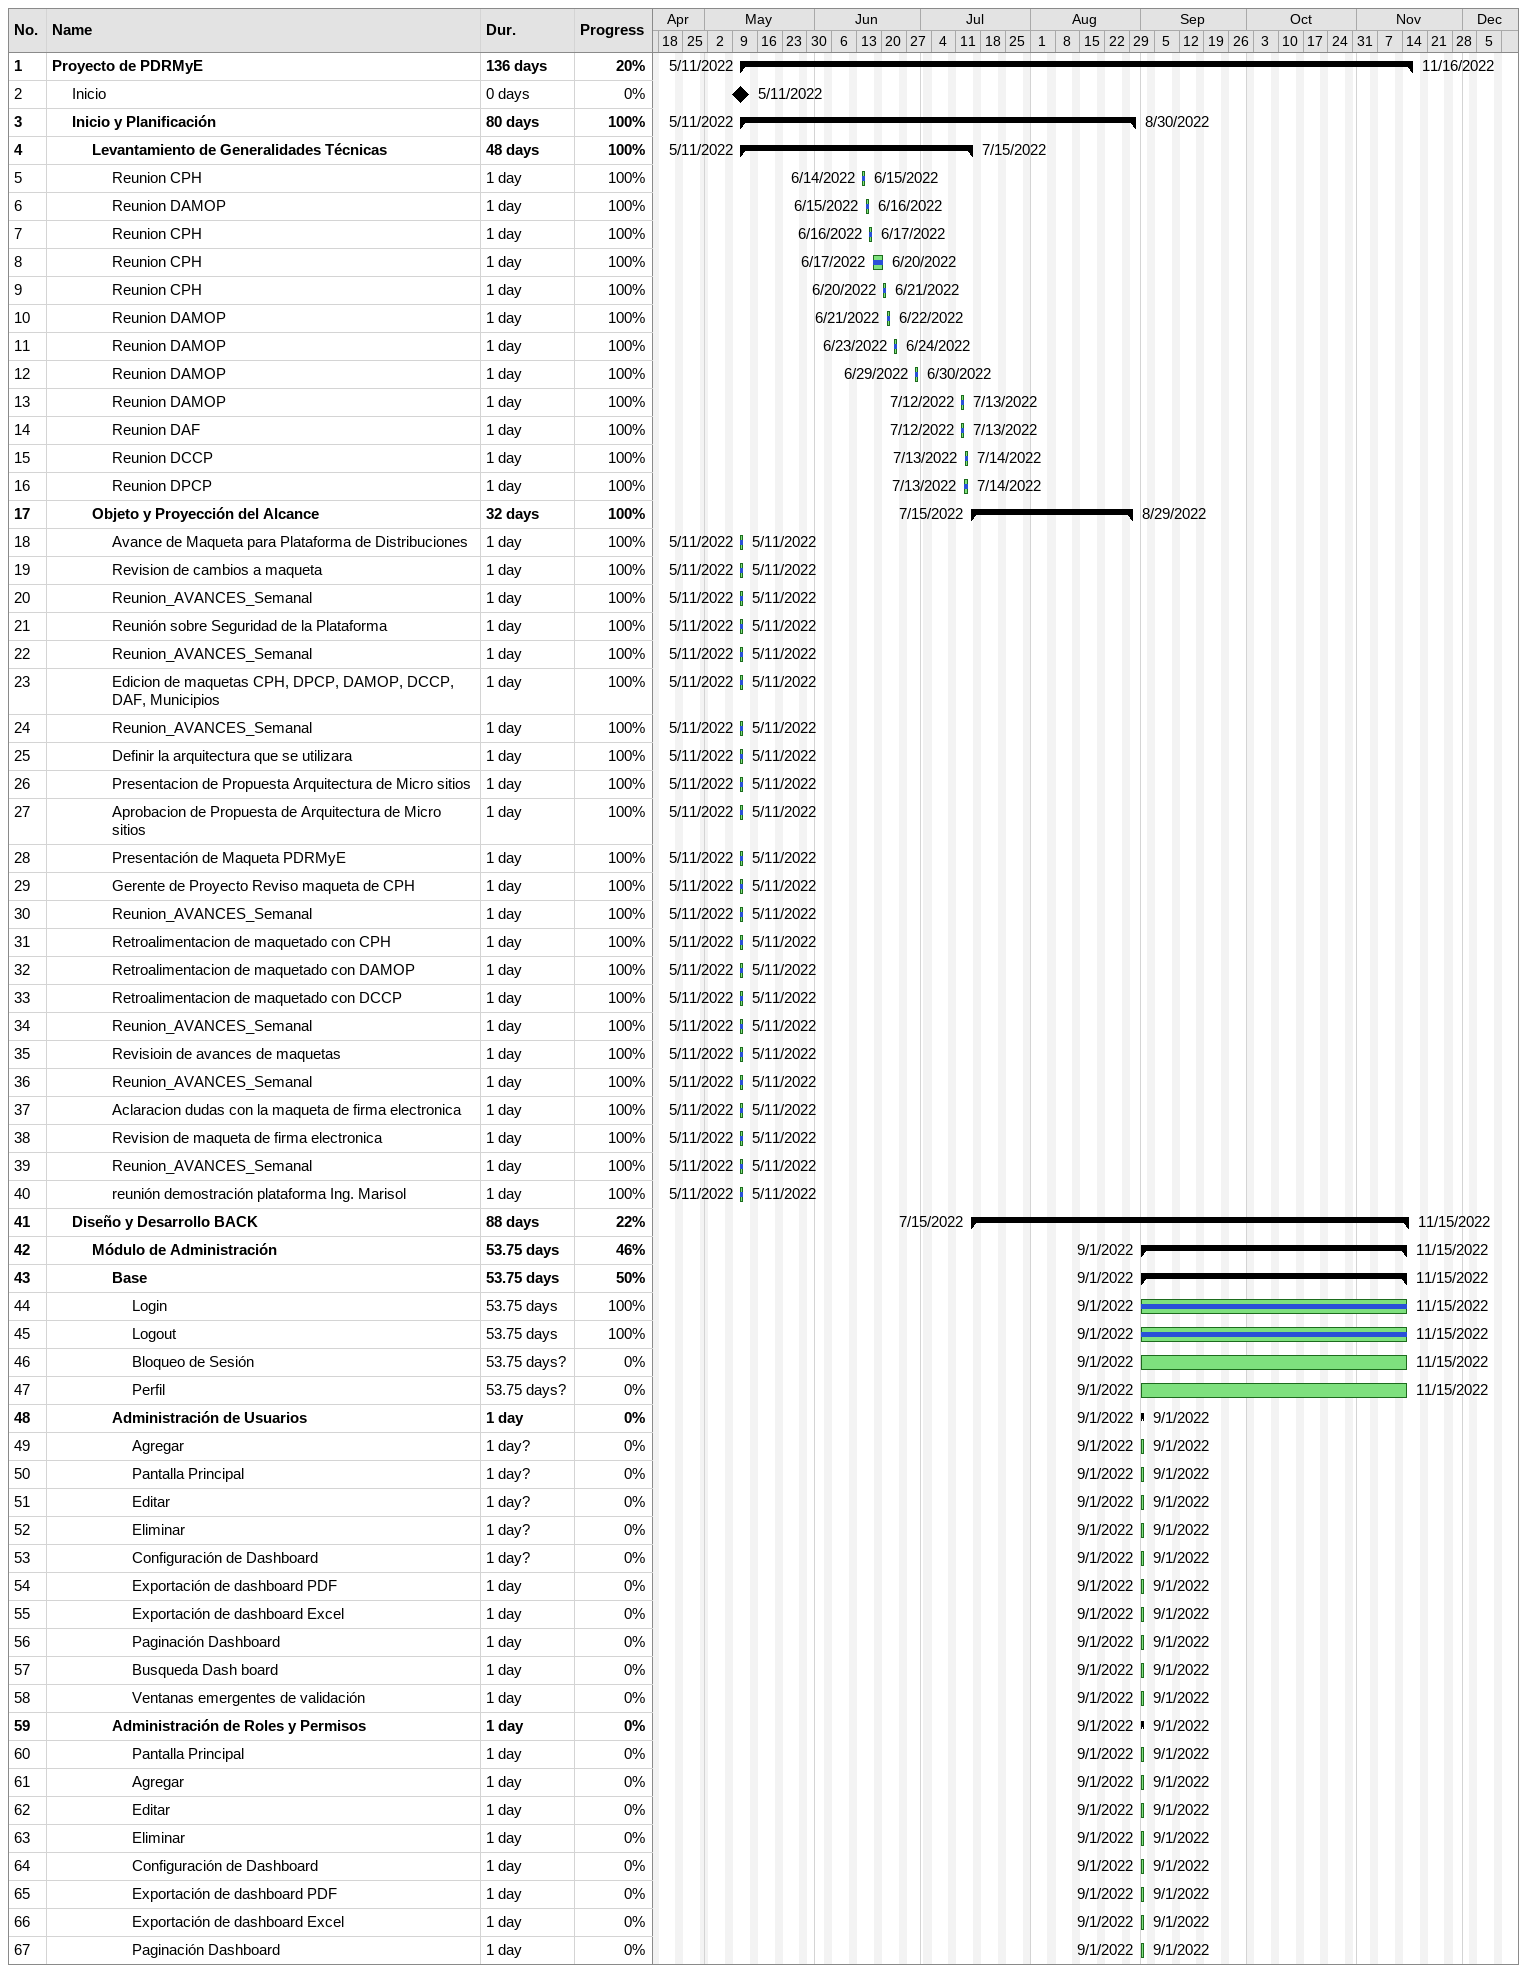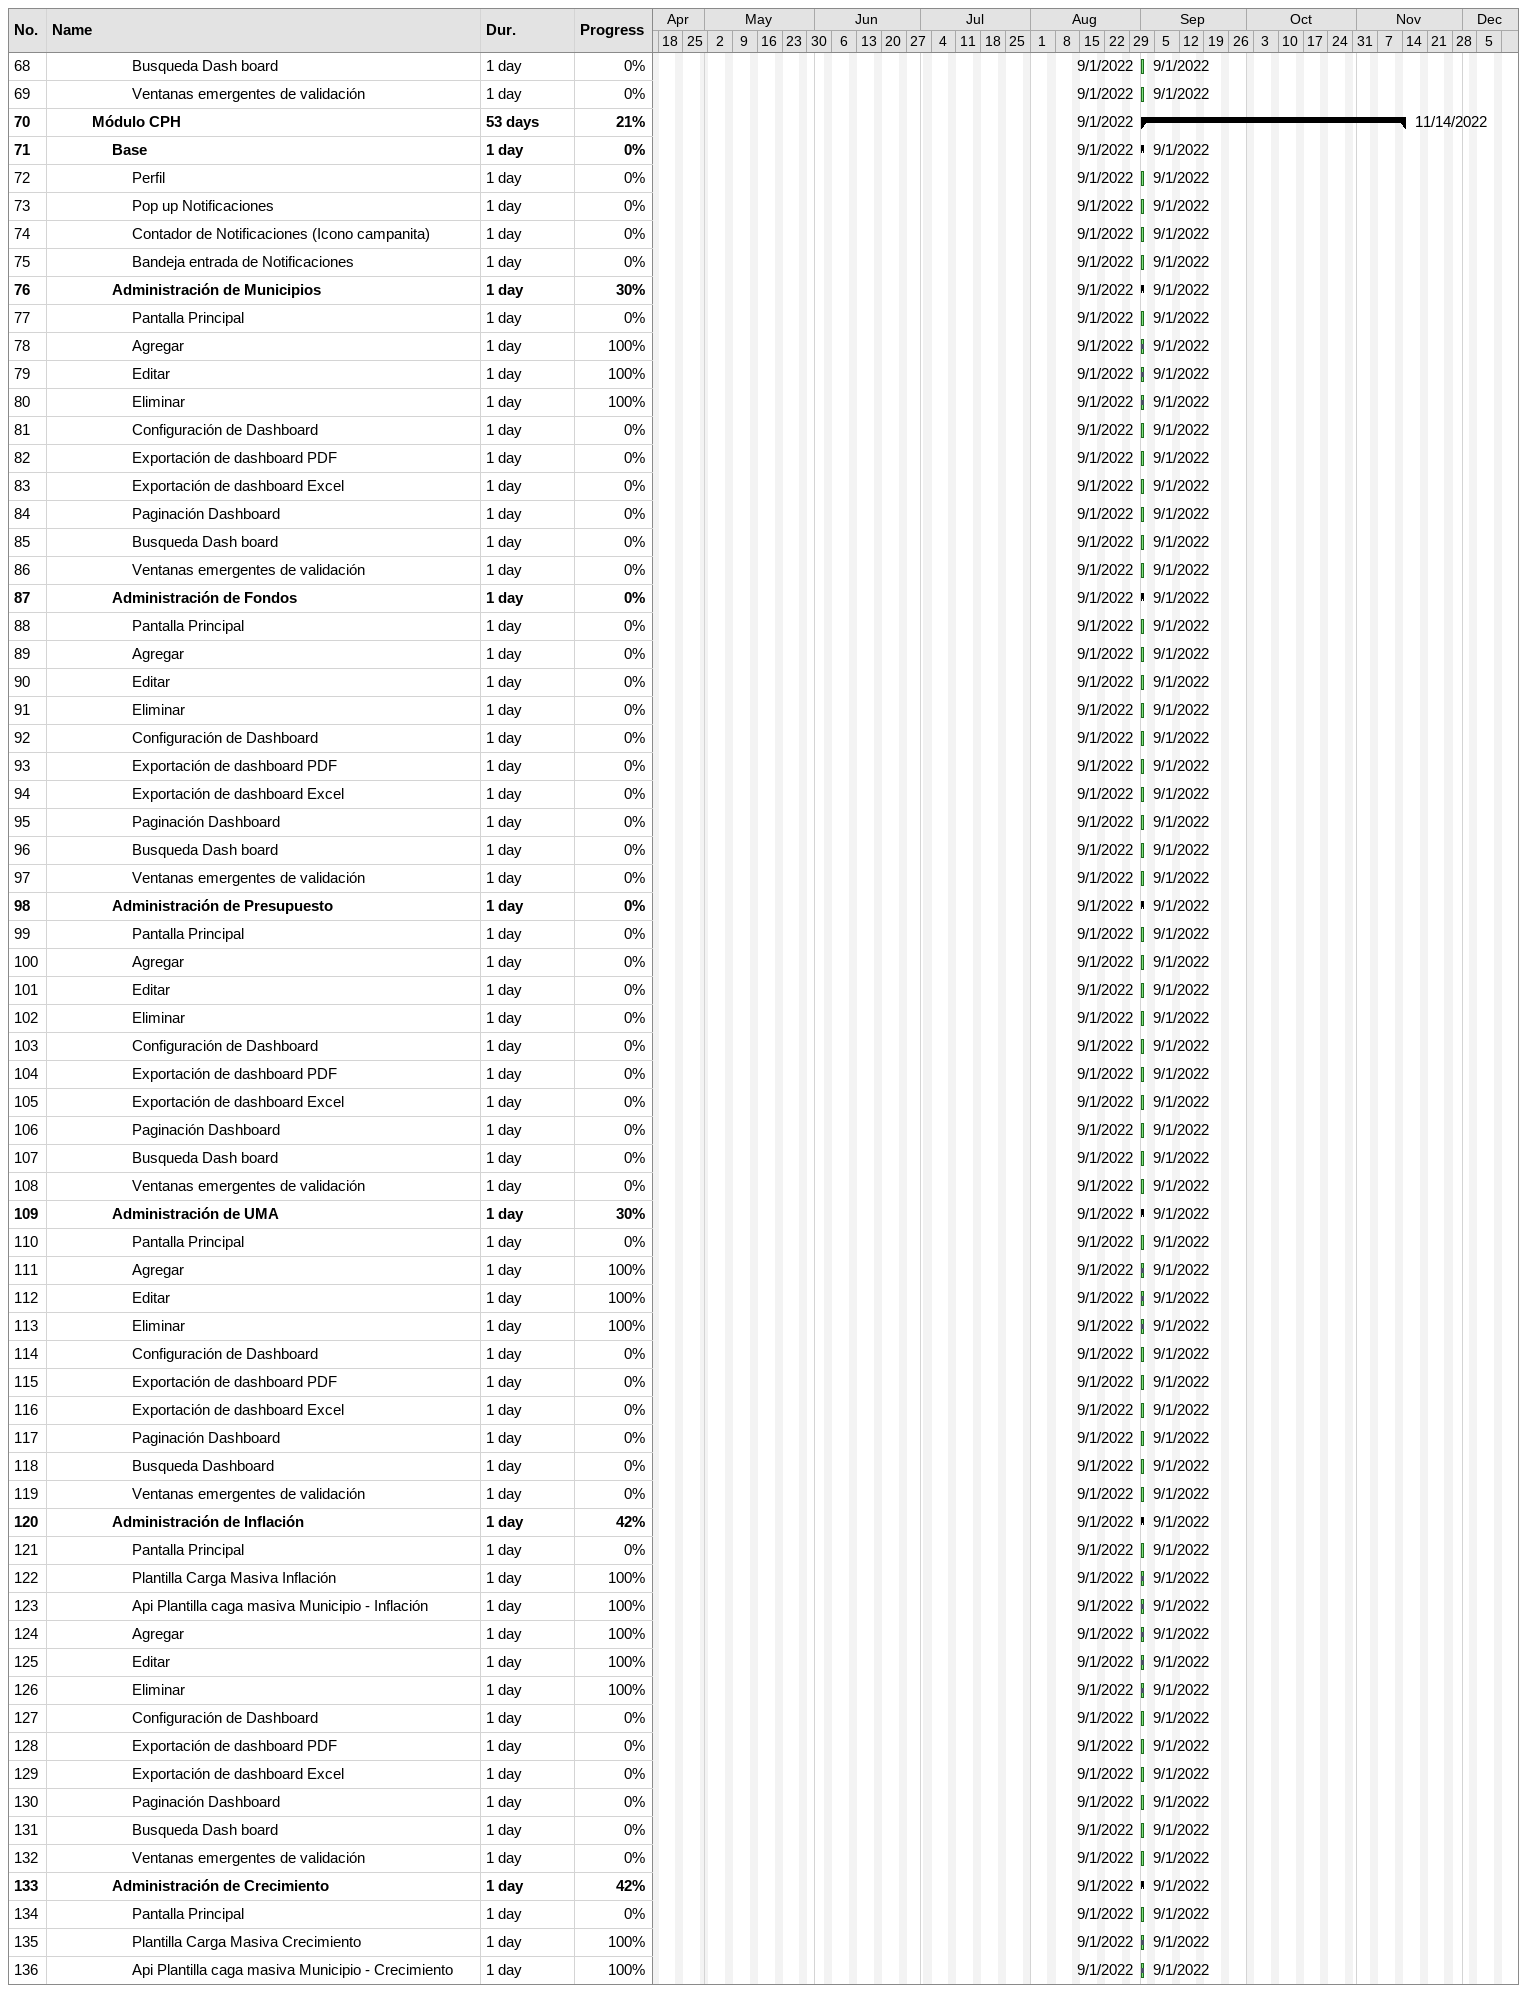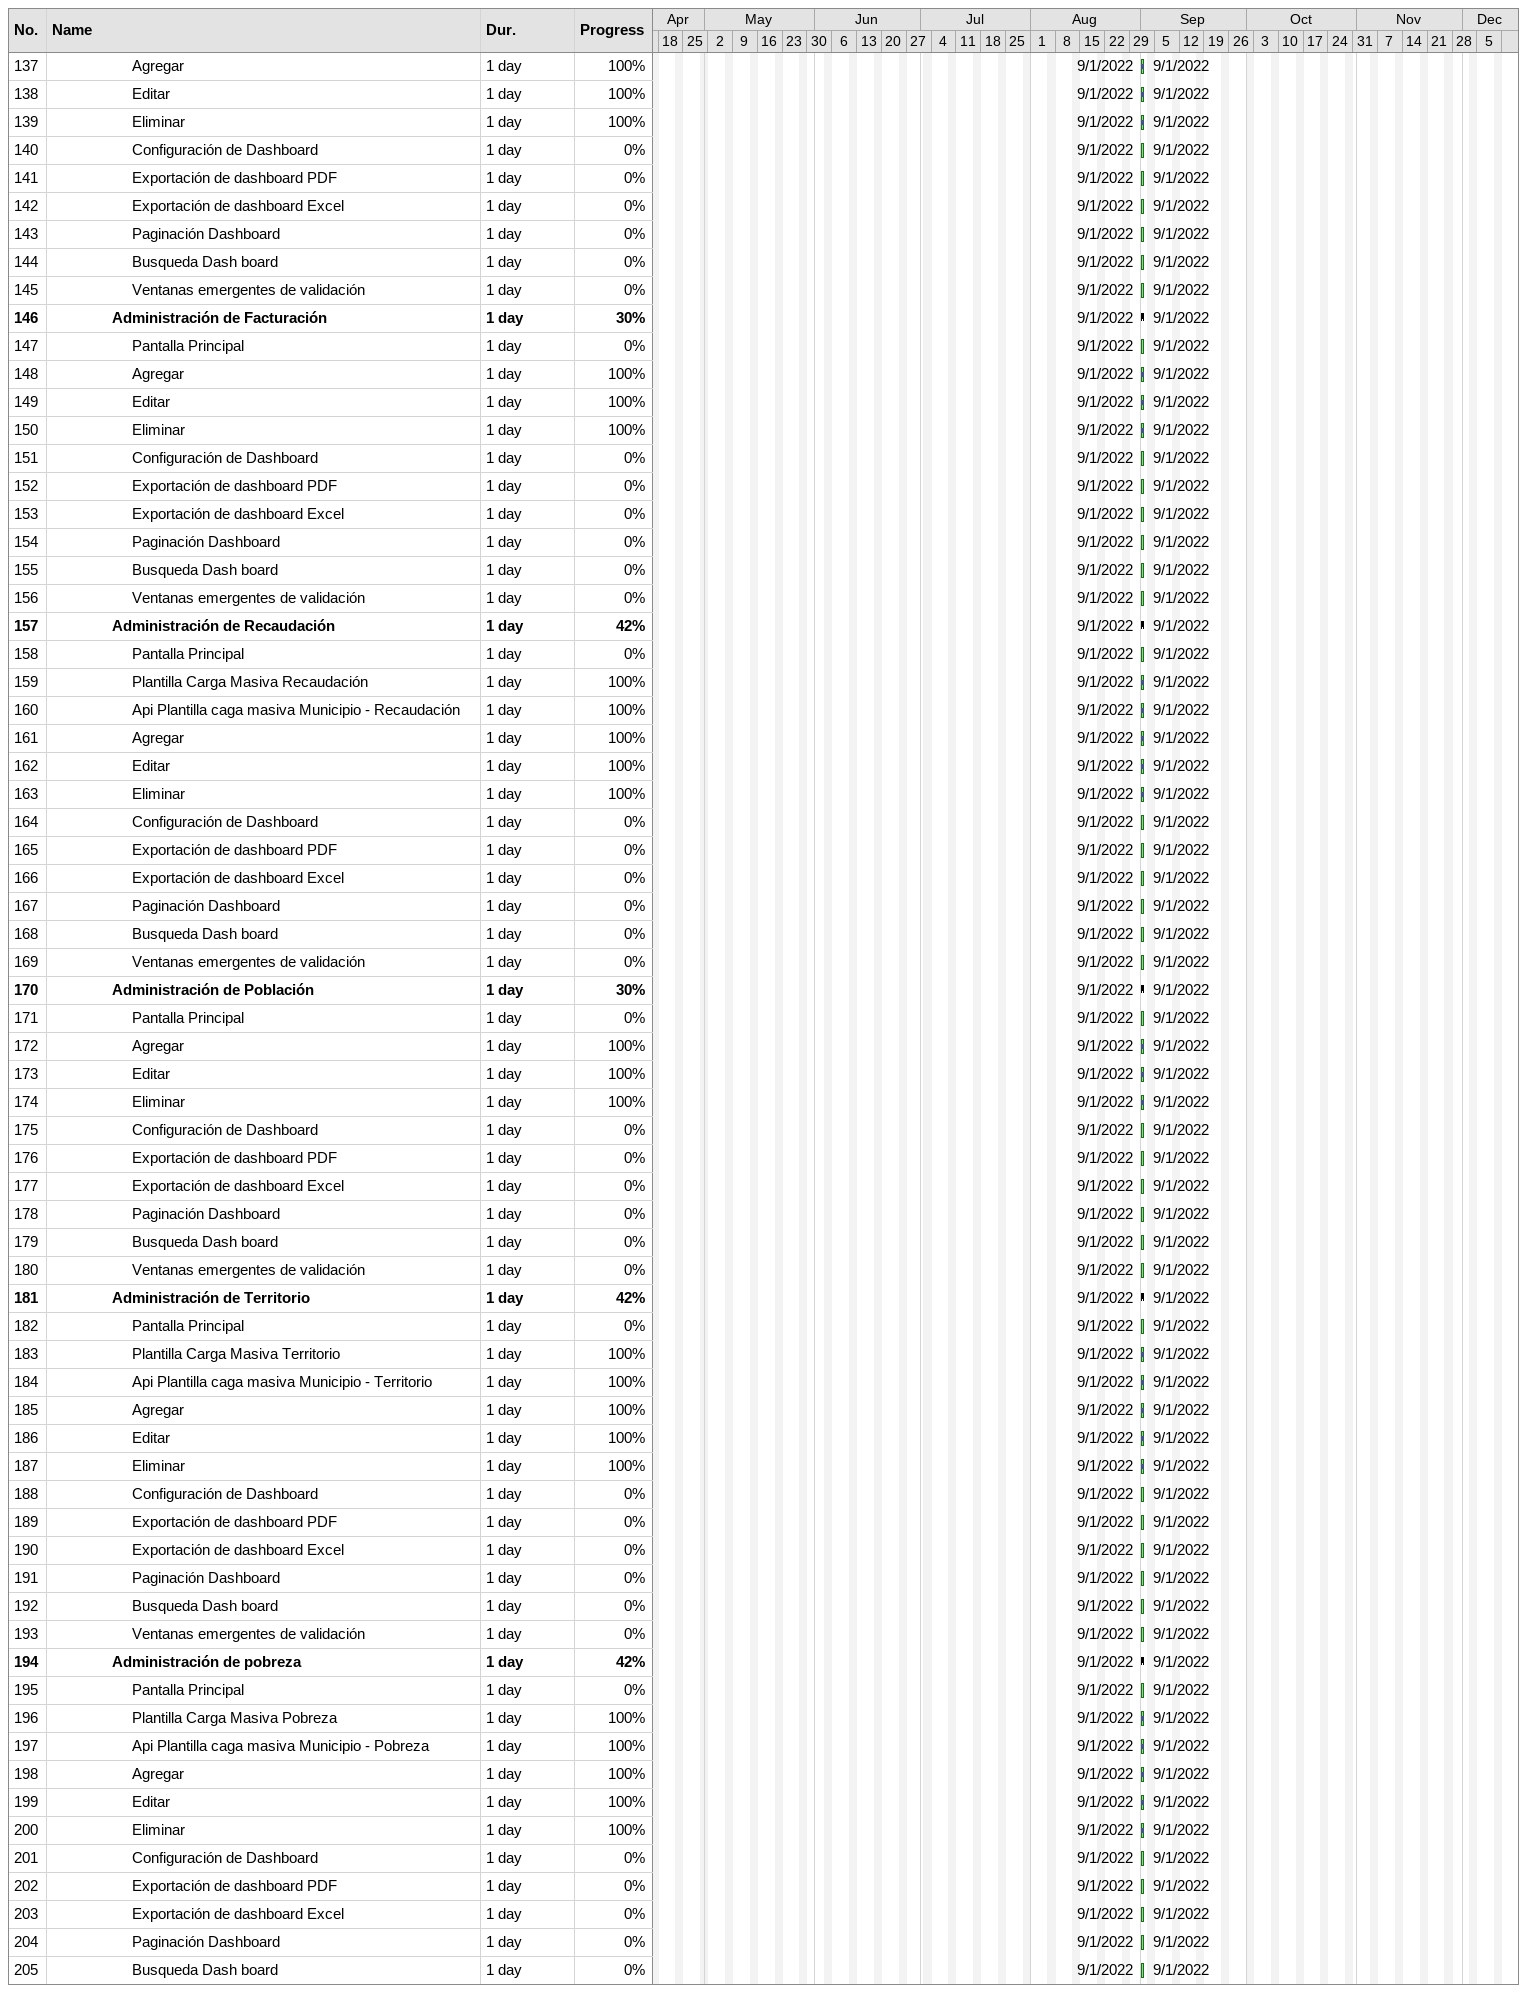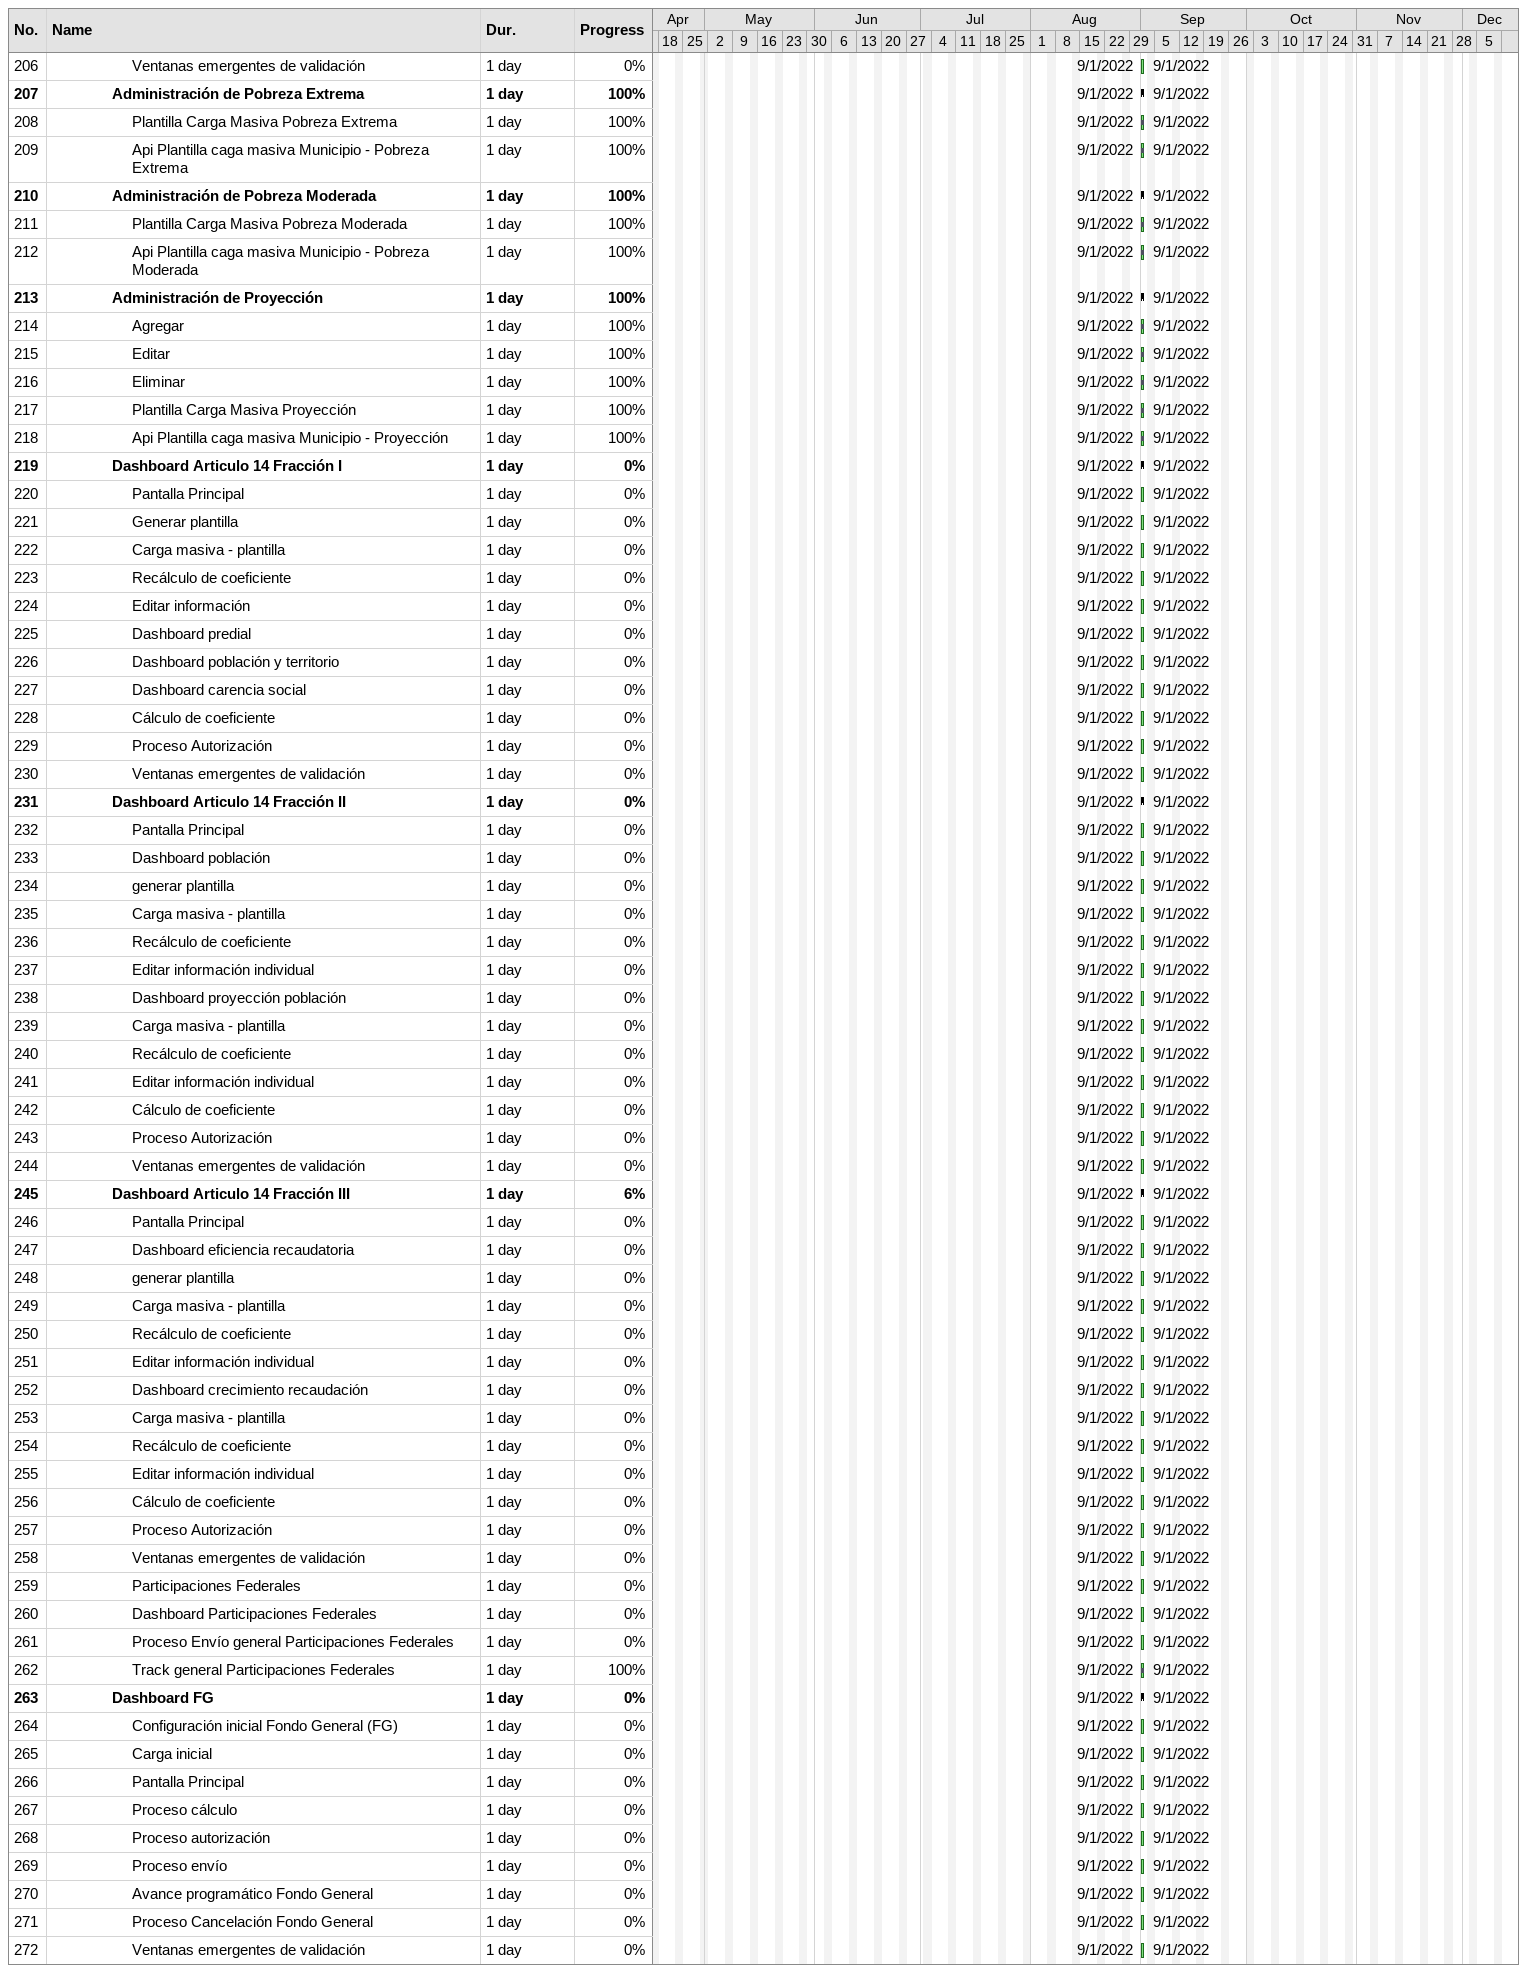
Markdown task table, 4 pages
| ID | Level | Task | Duration | Start | Finish | % complete |
|---|---|---|---|---|---|---|
| 1 | 1 | **Proyecto de PDRMyE** | 136d | 2022-05-11 | 2022-11-16 | 20 |
| 2 | 2 | Inicio | 0d | 2022-05-11 | 2022-05-11 | 0 |
| 3 | 2 | **Inicio y Planificación** | 80d | 2022-05-11 | 2022-08-30 | 100 |
| 4 | 3 | **Levantamiento de Generalidades Técnicas** | 48d | 2022-05-11 | 2022-07-15 | 100 |
| 5 | 4 | Reunion CPH | 1d | 2022-06-14 | 2022-06-15 | 100 |
| 6 | 4 | Reunion DAMOP | 1d | 2022-06-15 | 2022-06-16 | 100 |
| 7 | 4 | Reunion CPH | 1d | 2022-06-16 | 2022-06-17 | 100 |
| 8 | 4 | Reunion CPH | 1d | 2022-06-17 | 2022-06-20 | 100 |
| 9 | 4 | Reunion CPH | 1d | 2022-06-20 | 2022-06-21 | 100 |
| 10 | 4 | Reunion DAMOP | 1d | 2022-06-21 | 2022-06-22 | 100 |
| 11 | 4 | Reunion DAMOP | 1d | 2022-06-23 | 2022-06-24 | 100 |
| 12 | 4 | Reunion DAMOP | 1d | 2022-06-29 | 2022-06-30 | 100 |
| 13 | 4 | Reunion DAMOP | 1d | 2022-07-12 | 2022-07-13 | 100 |
| 14 | 4 | Reunion DAF | 1d | 2022-07-12 | 2022-07-13 | 100 |
| 15 | 4 | Reunion DCCP | 1d | 2022-07-13 | 2022-07-14 | 100 |
| 16 | 4 | Reunion DPCP | 1d | 2022-07-13 | 2022-07-14 | 100 |
| 17 | 3 | **Objeto y Proyección del Alcance** | 32d | 2022-07-15 | 2022-08-29 | 100 |
| 18 | 4 | Avance de Maqueta para Plataforma de Distribuciones | 1d | 2022-05-11 | 2022-05-11 | 100 |
| 19 | 4 | Revision de cambios a maqueta | 1d | 2022-05-11 | 2022-05-11 | 100 |
| 20 | 4 | Reunion_AVANCES_Semanal | 1d | 2022-05-11 | 2022-05-11 | 100 |
| 21 | 4 | Reunión sobre Seguridad de la Plataforma | 1d | 2022-05-11 | 2022-05-11 | 100 |
| 22 | 4 | Reunion_AVANCES_Semanal | 1d | 2022-05-11 | 2022-05-11 | 100 |
| 23 | 4 | Edicion de maquetas CPH, DPCP, DAMOP, DCCP, DAF, Municipios | 1d | 2022-05-11 | 2022-05-11 | 100 |
| 24 | 4 | Reunion_AVANCES_Semanal | 1d | 2022-05-11 | 2022-05-11 | 100 |
| 25 | 4 | Definir la arquitectura que se utilizara | 1d | 2022-05-11 | 2022-05-11 | 100 |
| 26 | 4 | Presentacion de Propuesta Arquitectura de Micro sitios | 1d | 2022-05-11 | 2022-05-11 | 100 |
| 27 | 4 | Aprobacion de Propuesta de Arquitectura de Micro sitios | 1d | 2022-05-11 | 2022-05-11 | 100 |
| 28 | 4 | Presentación de Maqueta PDRMyE | 1d | 2022-05-11 | 2022-05-11 | 100 |
| 29 | 4 | Gerente de Proyecto Reviso maqueta de CPH | 1d | 2022-05-11 | 2022-05-11 | 100 |
| 30 | 4 | Reunion_AVANCES_Semanal | 1d | 2022-05-11 | 2022-05-11 | 100 |
| 31 | 4 | Retroalimentacion de maquetado con CPH | 1d | 2022-05-11 | 2022-05-11 | 100 |
| 32 | 4 | Retroalimentacion de maquetado con DAMOP | 1d | 2022-05-11 | 2022-05-11 | 100 |
| 33 | 4 | Retroalimentacion de maquetado con DCCP | 1d | 2022-05-11 | 2022-05-11 | 100 |
| 34 | 4 | Reunion_AVANCES_Semanal | 1d | 2022-05-11 | 2022-05-11 | 100 |
| 35 | 4 | Revisioin de avances de maquetas | 1d | 2022-05-11 | 2022-05-11 | 100 |
| 36 | 4 | Reunion_AVANCES_Semanal | 1d | 2022-05-11 | 2022-05-11 | 100 |
| 37 | 4 | Aclaracion dudas con la maqueta de firma electronica | 1d | 2022-05-11 | 2022-05-11 | 100 |
| 38 | 4 | Revision de maqueta de firma electronica | 1d | 2022-05-11 | 2022-05-11 | 100 |
| 39 | 4 | Reunion_AVANCES_Semanal | 1d | 2022-05-11 | 2022-05-11 | 100 |
| 40 | 4 | reunión demostración plataforma Ing. Marisol | 1d | 2022-05-11 | 2022-05-11 | 100 |
| 41 | 2 | **Diseño y Desarrollo BACK** | 88d | 2022-07-15 | 2022-11-15 | 22 |
| 42 | 3 | **Módulo de Administración** | 53.75d | 2022-09-01 | 2022-11-15 | 46 |
| 43 | 4 | **Base** | 53.75d | 2022-09-01 | 2022-11-15 | 50 |
| 44 | 5 | Login | 53.75d | 2022-09-01 | 2022-11-15 | 100 |
| 45 | 5 | Logout | 53.75d | 2022-09-01 | 2022-11-15 | 100 |
| 46 | 5 | Bloqueo de Sesión | 53.75d? | 2022-09-01 | 2022-11-15 | 0 |
| 47 | 5 | Perfil | 53.75d? | 2022-09-01 | 2022-11-15 | 0 |
| 48 | 4 | **Administración de Usuarios** | 1d | 2022-09-01 | 2022-09-01 | 0 |
| 49 | 5 | Agregar | 1d? | 2022-09-01 | 2022-09-01 | 0 |
| 50 | 5 | Pantalla Principal | 1d? | 2022-09-01 | 2022-09-01 | 0 |
| 51 | 5 | Editar | 1d? | 2022-09-01 | 2022-09-01 | 0 |
| 52 | 5 | Eliminar | 1d? | 2022-09-01 | 2022-09-01 | 0 |
| 53 | 5 | Configuración de Dashboard | 1d? | 2022-09-01 | 2022-09-01 | 0 |
| 54 | 5 | Exportación de dashboard PDF | 1d | 2022-09-01 | 2022-09-01 | 0 |
| 55 | 5 | Exportación de dashboard Excel | 1d | 2022-09-01 | 2022-09-01 | 0 |
| 56 | 5 | Paginación Dashboard | 1d | 2022-09-01 | 2022-09-01 | 0 |
| 57 | 5 | Busqueda Dash board | 1d | 2022-09-01 | 2022-09-01 | 0 |
| 58 | 5 | Ventanas emergentes de validación | 1d | 2022-09-01 | 2022-09-01 | 0 |
| 59 | 4 | **Administración de Roles y Permisos** | 1d | 2022-09-01 | 2022-09-01 | 0 |
| 60 | 5 | Pantalla Principal | 1d | 2022-09-01 | 2022-09-01 | 0 |
| 61 | 5 | Agregar | 1d | 2022-09-01 | 2022-09-01 | 0 |
| 62 | 5 | Editar | 1d | 2022-09-01 | 2022-09-01 | 0 |
| 63 | 5 | Eliminar | 1d | 2022-09-01 | 2022-09-01 | 0 |
| 64 | 5 | Configuración de Dashboard | 1d | 2022-09-01 | 2022-09-01 | 0 |
| 65 | 5 | Exportación de dashboard PDF | 1d | 2022-09-01 | 2022-09-01 | 0 |
| 66 | 5 | Exportación de dashboard Excel | 1d | 2022-09-01 | 2022-09-01 | 0 |
| 67 | 5 | Paginación Dashboard | 1d | 2022-09-01 | 2022-09-01 | 0 |
| 68 | 5 | Busqueda Dash board | 1d | 2022-09-01 | 2022-09-01 | 0 |
| 69 | 5 | Ventanas emergentes de validación | 1d | 2022-09-01 | 2022-09-01 | 0 |
| 70 | 3 | **Módulo CPH** | 53d | 2022-09-01 | 2022-11-14 | 21 |
| 71 | 4 | **Base** | 1d | 2022-09-01 | 2022-09-01 | 0 |
| 72 | 5 | Perfil | 1d | 2022-09-01 | 2022-09-01 | 0 |
| 73 | 5 | Pop up Notificaciones | 1d | 2022-09-01 | 2022-09-01 | 0 |
| 74 | 5 | Contador de Notificaciones (Icono campanita) | 1d | 2022-09-01 | 2022-09-01 | 0 |
| 75 | 5 | Bandeja entrada de Notificaciones | 1d | 2022-09-01 | 2022-09-01 | 0 |
| 76 | 4 | **Administración de Municipios** | 1d | 2022-09-01 | 2022-09-01 | 30 |
| 77 | 5 | Pantalla Principal | 1d | 2022-09-01 | 2022-09-01 | 0 |
| 78 | 5 | Agregar | 1d | 2022-09-01 | 2022-09-01 | 100 |
| 79 | 5 | Editar | 1d | 2022-09-01 | 2022-09-01 | 100 |
| 80 | 5 | Eliminar | 1d | 2022-09-01 | 2022-09-01 | 100 |
| 81 | 5 | Configuración de Dashboard | 1d | 2022-09-01 | 2022-09-01 | 0 |
| 82 | 5 | Exportación de dashboard PDF | 1d | 2022-09-01 | 2022-09-01 | 0 |
| 83 | 5 | Exportación de dashboard Excel | 1d | 2022-09-01 | 2022-09-01 | 0 |
| 84 | 5 | Paginación Dashboard | 1d | 2022-09-01 | 2022-09-01 | 0 |
| 85 | 5 | Busqueda Dash board | 1d | 2022-09-01 | 2022-09-01 | 0 |
| 86 | 5 | Ventanas emergentes de validación | 1d | 2022-09-01 | 2022-09-01 | 0 |
| 87 | 4 | **Administración de Fondos** | 1d | 2022-09-01 | 2022-09-01 | 0 |
| 88 | 5 | Pantalla Principal | 1d | 2022-09-01 | 2022-09-01 | 0 |
| 89 | 5 | Agregar | 1d | 2022-09-01 | 2022-09-01 | 0 |
| 90 | 5 | Editar | 1d | 2022-09-01 | 2022-09-01 | 0 |
| 91 | 5 | Eliminar | 1d | 2022-09-01 | 2022-09-01 | 0 |
| 92 | 5 | Configuración de Dashboard | 1d | 2022-09-01 | 2022-09-01 | 0 |
| 93 | 5 | Exportación de dashboard PDF | 1d | 2022-09-01 | 2022-09-01 | 0 |
| 94 | 5 | Exportación de dashboard Excel | 1d | 2022-09-01 | 2022-09-01 | 0 |
| 95 | 5 | Paginación Dashboard | 1d | 2022-09-01 | 2022-09-01 | 0 |
| 96 | 5 | Busqueda Dash board | 1d | 2022-09-01 | 2022-09-01 | 0 |
| 97 | 5 | Ventanas emergentes de validación | 1d | 2022-09-01 | 2022-09-01 | 0 |
| 98 | 4 | **Administración de Presupuesto** | 1d | 2022-09-01 | 2022-09-01 | 0 |
| 99 | 5 | Pantalla Principal | 1d | 2022-09-01 | 2022-09-01 | 0 |
| 100 | 5 | Agregar | 1d | 2022-09-01 | 2022-09-01 | 0 |
| 101 | 5 | Editar | 1d | 2022-09-01 | 2022-09-01 | 0 |
| 102 | 5 | Eliminar | 1d | 2022-09-01 | 2022-09-01 | 0 |
| 103 | 5 | Configuración de Dashboard | 1d | 2022-09-01 | 2022-09-01 | 0 |
| 104 | 5 | Exportación de dashboard PDF | 1d | 2022-09-01 | 2022-09-01 | 0 |
| 105 | 5 | Exportación de dashboard Excel | 1d | 2022-09-01 | 2022-09-01 | 0 |
| 106 | 5 | Paginación Dashboard | 1d | 2022-09-01 | 2022-09-01 | 0 |
| 107 | 5 | Busqueda Dash board | 1d | 2022-09-01 | 2022-09-01 | 0 |
| 108 | 5 | Ventanas emergentes de validación | 1d | 2022-09-01 | 2022-09-01 | 0 |
| 109 | 4 | **Administración de UMA** | 1d | 2022-09-01 | 2022-09-01 | 30 |
| 110 | 5 | Pantalla Principal | 1d | 2022-09-01 | 2022-09-01 | 0 |
| 111 | 5 | Agregar | 1d | 2022-09-01 | 2022-09-01 | 100 |
| 112 | 5 | Editar | 1d | 2022-09-01 | 2022-09-01 | 100 |
| 113 | 5 | Eliminar | 1d | 2022-09-01 | 2022-09-01 | 100 |
| 114 | 5 | Configuración de Dashboard | 1d | 2022-09-01 | 2022-09-01 | 0 |
| 115 | 5 | Exportación de dashboard PDF | 1d | 2022-09-01 | 2022-09-01 | 0 |
| 116 | 5 | Exportación de dashboard Excel | 1d | 2022-09-01 | 2022-09-01 | 0 |
| 117 | 5 | Paginación Dashboard | 1d | 2022-09-01 | 2022-09-01 | 0 |
| 118 | 5 | Busqueda Dashboard | 1d | 2022-09-01 | 2022-09-01 | 0 |
| 119 | 5 | Ventanas emergentes de validación | 1d | 2022-09-01 | 2022-09-01 | 0 |
| 120 | 4 | **Administración de Inflación** | 1d | 2022-09-01 | 2022-09-01 | 42 |
| 121 | 5 | Pantalla Principal | 1d | 2022-09-01 | 2022-09-01 | 0 |
| 122 | 5 | Plantilla Carga Masiva Inflación | 1d | 2022-09-01 | 2022-09-01 | 100 |
| 123 | 5 | Api Plantilla caga masiva Municipio - Inflación | 1d | 2022-09-01 | 2022-09-01 | 100 |
| 124 | 5 | Agregar | 1d | 2022-09-01 | 2022-09-01 | 100 |
| 125 | 5 | Editar | 1d | 2022-09-01 | 2022-09-01 | 100 |
| 126 | 5 | Eliminar | 1d | 2022-09-01 | 2022-09-01 | 100 |
| 127 | 5 | Configuración de Dashboard | 1d | 2022-09-01 | 2022-09-01 | 0 |
| 128 | 5 | Exportación de dashboard PDF | 1d | 2022-09-01 | 2022-09-01 | 0 |
| 129 | 5 | Exportación de dashboard Excel | 1d | 2022-09-01 | 2022-09-01 | 0 |
| 130 | 5 | Paginación Dashboard | 1d | 2022-09-01 | 2022-09-01 | 0 |
| 131 | 5 | Busqueda Dash board | 1d | 2022-09-01 | 2022-09-01 | 0 |
| 132 | 5 | Ventanas emergentes de validación | 1d | 2022-09-01 | 2022-09-01 | 0 |
| 133 | 4 | **Administración de Crecimiento** | 1d | 2022-09-01 | 2022-09-01 | 42 |
| 134 | 5 | Pantalla Principal | 1d | 2022-09-01 | 2022-09-01 | 0 |
| 135 | 5 | Plantilla Carga Masiva Crecimiento | 1d | 2022-09-01 | 2022-09-01 | 100 |
| 136 | 5 | Api Plantilla caga masiva Municipio - Crecimiento | 1d | 2022-09-01 | 2022-09-01 | 100 |
| 137 | 5 | Agregar | 1d | 2022-09-01 | 2022-09-01 | 100 |
| 138 | 5 | Editar | 1d | 2022-09-01 | 2022-09-01 | 100 |
| 139 | 5 | Eliminar | 1d | 2022-09-01 | 2022-09-01 | 100 |
| 140 | 5 | Configuración de Dashboard | 1d | 2022-09-01 | 2022-09-01 | 0 |
| 141 | 5 | Exportación de dashboard PDF | 1d | 2022-09-01 | 2022-09-01 | 0 |
| 142 | 5 | Exportación de dashboard Excel | 1d | 2022-09-01 | 2022-09-01 | 0 |
| 143 | 5 | Paginación Dashboard | 1d | 2022-09-01 | 2022-09-01 | 0 |
| 144 | 5 | Busqueda Dash board | 1d | 2022-09-01 | 2022-09-01 | 0 |
| 145 | 5 | Ventanas emergentes de validación | 1d | 2022-09-01 | 2022-09-01 | 0 |
| 146 | 4 | **Administración de Facturación** | 1d | 2022-09-01 | 2022-09-01 | 30 |
| 147 | 5 | Pantalla Principal | 1d | 2022-09-01 | 2022-09-01 | 0 |
| 148 | 5 | Agregar | 1d | 2022-09-01 | 2022-09-01 | 100 |
| 149 | 5 | Editar | 1d | 2022-09-01 | 2022-09-01 | 100 |
| 150 | 5 | Eliminar | 1d | 2022-09-01 | 2022-09-01 | 100 |
| 151 | 5 | Configuración de Dashboard | 1d | 2022-09-01 | 2022-09-01 | 0 |
| 152 | 5 | Exportación de dashboard PDF | 1d | 2022-09-01 | 2022-09-01 | 0 |
| 153 | 5 | Exportación de dashboard Excel | 1d | 2022-09-01 | 2022-09-01 | 0 |
| 154 | 5 | Paginación Dashboard | 1d | 2022-09-01 | 2022-09-01 | 0 |
| 155 | 5 | Busqueda Dash board | 1d | 2022-09-01 | 2022-09-01 | 0 |
| 156 | 5 | Ventanas emergentes de validación | 1d | 2022-09-01 | 2022-09-01 | 0 |
| 157 | 4 | **Administración de Recaudación** | 1d | 2022-09-01 | 2022-09-01 | 42 |
| 158 | 5 | Pantalla Principal | 1d | 2022-09-01 | 2022-09-01 | 0 |
| 159 | 5 | Plantilla Carga Masiva Recaudación | 1d | 2022-09-01 | 2022-09-01 | 100 |
| 160 | 5 | Api Plantilla caga masiva Municipio - Recaudación | 1d | 2022-09-01 | 2022-09-01 | 100 |
| 161 | 5 | Agregar | 1d | 2022-09-01 | 2022-09-01 | 100 |
| 162 | 5 | Editar | 1d | 2022-09-01 | 2022-09-01 | 100 |
| 163 | 5 | Eliminar | 1d | 2022-09-01 | 2022-09-01 | 100 |
| 164 | 5 | Configuración de Dashboard | 1d | 2022-09-01 | 2022-09-01 | 0 |
| 165 | 5 | Exportación de dashboard PDF | 1d | 2022-09-01 | 2022-09-01 | 0 |
| 166 | 5 | Exportación de dashboard Excel | 1d | 2022-09-01 | 2022-09-01 | 0 |
| 167 | 5 | Paginación Dashboard | 1d | 2022-09-01 | 2022-09-01 | 0 |
| 168 | 5 | Busqueda Dash board | 1d | 2022-09-01 | 2022-09-01 | 0 |
| 169 | 5 | Ventanas emergentes de validación | 1d | 2022-09-01 | 2022-09-01 | 0 |
| 170 | 4 | **Administración de Población** | 1d | 2022-09-01 | 2022-09-01 | 30 |
| 171 | 5 | Pantalla Principal | 1d | 2022-09-01 | 2022-09-01 | 0 |
| 172 | 5 | Agregar | 1d | 2022-09-01 | 2022-09-01 | 100 |
| 173 | 5 | Editar | 1d | 2022-09-01 | 2022-09-01 | 100 |
| 174 | 5 | Eliminar | 1d | 2022-09-01 | 2022-09-01 | 100 |
| 175 | 5 | Configuración de Dashboard | 1d | 2022-09-01 | 2022-09-01 | 0 |
| 176 | 5 | Exportación de dashboard PDF | 1d | 2022-09-01 | 2022-09-01 | 0 |
| 177 | 5 | Exportación de dashboard Excel | 1d | 2022-09-01 | 2022-09-01 | 0 |
| 178 | 5 | Paginación Dashboard | 1d | 2022-09-01 | 2022-09-01 | 0 |
| 179 | 5 | Busqueda Dash board | 1d | 2022-09-01 | 2022-09-01 | 0 |
| 180 | 5 | Ventanas emergentes de validación | 1d | 2022-09-01 | 2022-09-01 | 0 |
| 181 | 4 | **Administración de Territorio** | 1d | 2022-09-01 | 2022-09-01 | 42 |
| 182 | 5 | Pantalla Principal | 1d | 2022-09-01 | 2022-09-01 | 0 |
| 183 | 5 | Plantilla Carga Masiva Territorio | 1d | 2022-09-01 | 2022-09-01 | 100 |
| 184 | 5 | Api Plantilla caga masiva Municipio - Territorio | 1d | 2022-09-01 | 2022-09-01 | 100 |
| 185 | 5 | Agregar | 1d | 2022-09-01 | 2022-09-01 | 100 |
| 186 | 5 | Editar | 1d | 2022-09-01 | 2022-09-01 | 100 |
| 187 | 5 | Eliminar | 1d | 2022-09-01 | 2022-09-01 | 100 |
| 188 | 5 | Configuración de Dashboard | 1d | 2022-09-01 | 2022-09-01 | 0 |
| 189 | 5 | Exportación de dashboard PDF | 1d | 2022-09-01 | 2022-09-01 | 0 |
| 190 | 5 | Exportación de dashboard Excel | 1d | 2022-09-01 | 2022-09-01 | 0 |
| 191 | 5 | Paginación Dashboard | 1d | 2022-09-01 | 2022-09-01 | 0 |
| 192 | 5 | Busqueda Dash board | 1d | 2022-09-01 | 2022-09-01 | 0 |
| 193 | 5 | Ventanas emergentes de validación | 1d | 2022-09-01 | 2022-09-01 | 0 |
| 194 | 4 | **Administración de pobreza** | 1d | 2022-09-01 | 2022-09-01 | 42 |
| 195 | 5 | Pantalla Principal | 1d | 2022-09-01 | 2022-09-01 | 0 |
| 196 | 5 | Plantilla Carga Masiva Pobreza | 1d | 2022-09-01 | 2022-09-01 | 100 |
| 197 | 5 | Api Plantilla caga masiva Municipio - Pobreza | 1d | 2022-09-01 | 2022-09-01 | 100 |
| 198 | 5 | Agregar | 1d | 2022-09-01 | 2022-09-01 | 100 |
| 199 | 5 | Editar | 1d | 2022-09-01 | 2022-09-01 | 100 |
| 200 | 5 | Eliminar | 1d | 2022-09-01 | 2022-09-01 | 100 |
| 201 | 5 | Configuración de Dashboard | 1d | 2022-09-01 | 2022-09-01 | 0 |
| 202 | 5 | Exportación de dashboard PDF | 1d | 2022-09-01 | 2022-09-01 | 0 |
| 203 | 5 | Exportación de dashboard Excel | 1d | 2022-09-01 | 2022-09-01 | 0 |
| 204 | 5 | Paginación Dashboard | 1d | 2022-09-01 | 2022-09-01 | 0 |
| 205 | 5 | Busqueda Dash board | 1d | 2022-09-01 | 2022-09-01 | 0 |
| 206 | 5 | Ventanas emergentes de validación | 1d | 2022-09-01 | 2022-09-01 | 0 |
| 207 | 4 | **Administración de Pobreza Extrema** | 1d | 2022-09-01 | 2022-09-01 | 100 |
| 208 | 5 | Plantilla Carga Masiva Pobreza Extrema | 1d | 2022-09-01 | 2022-09-01 | 100 |
| 209 | 5 | Api Plantilla caga masiva Municipio - Pobreza Extrema | 1d | 2022-09-01 | 2022-09-01 | 100 |
| 210 | 4 | **Administración de Pobreza Moderada** | 1d | 2022-09-01 | 2022-09-01 | 100 |
| 211 | 5 | Plantilla Carga Masiva Pobreza Moderada | 1d | 2022-09-01 | 2022-09-01 | 100 |
| 212 | 5 | Api Plantilla caga masiva Municipio - Pobreza Moderada | 1d | 2022-09-01 | 2022-09-01 | 100 |
| 213 | 4 | **Administración de Proyección** | 1d | 2022-09-01 | 2022-09-01 | 100 |
| 214 | 5 | Agregar | 1d | 2022-09-01 | 2022-09-01 | 100 |
| 215 | 5 | Editar | 1d | 2022-09-01 | 2022-09-01 | 100 |
| 216 | 5 | Eliminar | 1d | 2022-09-01 | 2022-09-01 | 100 |
| 217 | 5 | Plantilla Carga Masiva Proyección | 1d | 2022-09-01 | 2022-09-01 | 100 |
| 218 | 5 | Api Plantilla caga masiva Municipio - Proyección | 1d | 2022-09-01 | 2022-09-01 | 100 |
| 219 | 4 | **Dashboard Articulo 14 Fracción I** | 1d | 2022-09-01 | 2022-09-01 | 0 |
| 220 | 5 | Pantalla Principal | 1d | 2022-09-01 | 2022-09-01 | 0 |
| 221 | 5 | Generar plantilla | 1d | 2022-09-01 | 2022-09-01 | 0 |
| 222 | 5 | Carga masiva - plantilla | 1d | 2022-09-01 | 2022-09-01 | 0 |
| 223 | 5 | Recálculo de coeficiente | 1d | 2022-09-01 | 2022-09-01 | 0 |
| 224 | 5 | Editar información | 1d | 2022-09-01 | 2022-09-01 | 0 |
| 225 | 5 | Dashboard predial | 1d | 2022-09-01 | 2022-09-01 | 0 |
| 226 | 5 | Dashboard población y territorio | 1d | 2022-09-01 | 2022-09-01 | 0 |
| 227 | 5 | Dashboard carencia social | 1d | 2022-09-01 | 2022-09-01 | 0 |
| 228 | 5 | Cálculo de coeficiente | 1d | 2022-09-01 | 2022-09-01 | 0 |
| 229 | 5 | Proceso Autorización | 1d | 2022-09-01 | 2022-09-01 | 0 |
| 230 | 5 | Ventanas emergentes de validación | 1d | 2022-09-01 | 2022-09-01 | 0 |
| 231 | 4 | **Dashboard Articulo 14 Fracción II** | 1d | 2022-09-01 | 2022-09-01 | 0 |
| 232 | 5 | Pantalla Principal | 1d | 2022-09-01 | 2022-09-01 | 0 |
| 233 | 5 | Dashboard población | 1d | 2022-09-01 | 2022-09-01 | 0 |
| 234 | 5 | generar plantilla | 1d | 2022-09-01 | 2022-09-01 | 0 |
| 235 | 5 | Carga masiva - plantilla | 1d | 2022-09-01 | 2022-09-01 | 0 |
| 236 | 5 | Recálculo de coeficiente | 1d | 2022-09-01 | 2022-09-01 | 0 |
| 237 | 5 | Editar información individual | 1d | 2022-09-01 | 2022-09-01 | 0 |
| 238 | 5 | Dashboard proyección población | 1d | 2022-09-01 | 2022-09-01 | 0 |
| 239 | 5 | Carga masiva - plantilla | 1d | 2022-09-01 | 2022-09-01 | 0 |
| 240 | 5 | Recálculo de coeficiente | 1d | 2022-09-01 | 2022-09-01 | 0 |
| 241 | 5 | Editar información individual | 1d | 2022-09-01 | 2022-09-01 | 0 |
| 242 | 5 | Cálculo de coeficiente | 1d | 2022-09-01 | 2022-09-01 | 0 |
| 243 | 5 | Proceso Autorización | 1d | 2022-09-01 | 2022-09-01 | 0 |
| 244 | 5 | Ventanas emergentes de validación | 1d | 2022-09-01 | 2022-09-01 | 0 |
| 245 | 4 | **Dashboard Articulo 14 Fracción III** | 1d | 2022-09-01 | 2022-09-01 | 6 |
| 246 | 5 | Pantalla Principal | 1d | 2022-09-01 | 2022-09-01 | 0 |
| 247 | 5 | Dashboard eficiencia recaudatoria | 1d | 2022-09-01 | 2022-09-01 | 0 |
| 248 | 5 | generar plantilla | 1d | 2022-09-01 | 2022-09-01 | 0 |
| 249 | 5 | Carga masiva - plantilla | 1d | 2022-09-01 | 2022-09-01 | 0 |
| 250 | 5 | Recálculo de coeficiente | 1d | 2022-09-01 | 2022-09-01 | 0 |
| 251 | 5 | Editar información individual | 1d | 2022-09-01 | 2022-09-01 | 0 |
| 252 | 5 | Dashboard crecimiento recaudación | 1d | 2022-09-01 | 2022-09-01 | 0 |
| 253 | 5 | Carga masiva - plantilla | 1d | 2022-09-01 | 2022-09-01 | 0 |
| 254 | 5 | Recálculo de coeficiente | 1d | 2022-09-01 | 2022-09-01 | 0 |
| 255 | 5 | Editar información individual | 1d | 2022-09-01 | 2022-09-01 | 0 |
| 256 | 5 | Cálculo de coeficiente | 1d | 2022-09-01 | 2022-09-01 | 0 |
| 257 | 5 | Proceso Autorización | 1d | 2022-09-01 | 2022-09-01 | 0 |
| 258 | 5 | Ventanas emergentes de validación | 1d | 2022-09-01 | 2022-09-01 | 0 |
| 259 | 5 | Participaciones Federales | 1d | 2022-09-01 | 2022-09-01 | 0 |
| 260 | 5 | Dashboard Participaciones Federales | 1d | 2022-09-01 | 2022-09-01 | 0 |
| 261 | 5 | Proceso Envío general Participaciones Federales | 1d | 2022-09-01 | 2022-09-01 | 0 |
| 262 | 5 | Track general Participaciones Federales | 1d | 2022-09-01 | 2022-09-01 | 100 |
| 263 | 4 | **Dashboard FG** | 1d | 2022-09-01 | 2022-09-01 | 0 |
| 264 | 5 | Configuración inicial Fondo General (FG) | 1d | 2022-09-01 | 2022-09-01 | 0 |
| 265 | 5 | Carga inicial | 1d | 2022-09-01 | 2022-09-01 | 0 |
| 266 | 5 | Pantalla Principal | 1d | 2022-09-01 | 2022-09-01 | 0 |
| 267 | 5 | Proceso cálculo | 1d | 2022-09-01 | 2022-09-01 | 0 |
| 268 | 5 | Proceso autorización | 1d | 2022-09-01 | 2022-09-01 | 0 |
| 269 | 5 | Proceso envío | 1d | 2022-09-01 | 2022-09-01 | 0 |
| 270 | 5 | Avance programático Fondo General | 1d | 2022-09-01 | 2022-09-01 | 0 |
| 271 | 5 | Proceso Cancelación Fondo General | 1d | 2022-09-01 | 2022-09-01 | 0 |
| 272 | 5 | Ventanas emergentes de validación | 1d | 2022-09-01 | 2022-09-01 | 0 |
